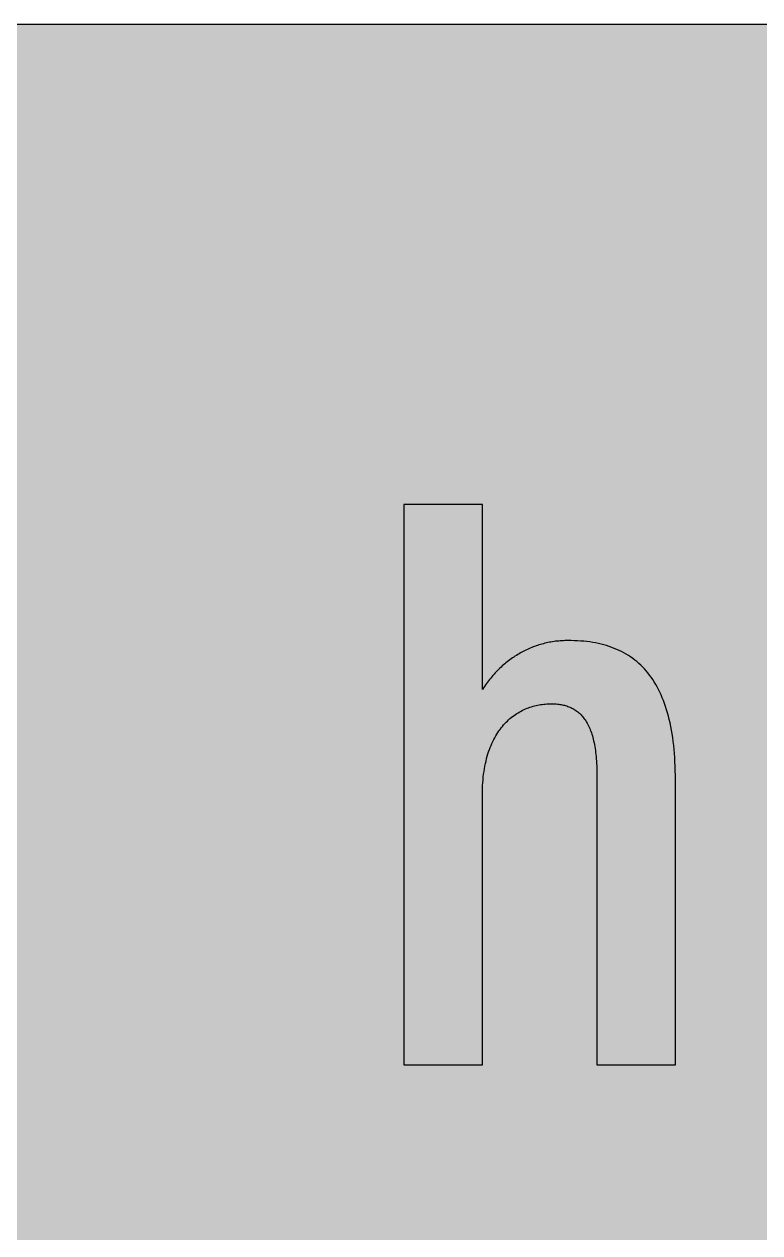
# Model space of a CAD drawing. Header units: millimetres. Extents: x 0 to 212, y 0 to 116.
# Drawn here: x 80.5 to 116.1, y 57.9 to 116.5 of the extents above; entities that cross this region are included whole.
import ezdxf

# ---------------------------------------------------------------- set-up
doc = ezdxf.new("R2010")
doc.units = ezdxf.units.MM

msp = doc.modelspace()

# ---------------------------------------------------------------- hatches: boundary and pattern name
for color, points in [(254, [(14.1633, 0.0536), (13.9878, 0.0533), (13.8125, 0.0559), (13.6373, 0.061), (13.462, 0.0686), (13.2893, 0.0787), (13.114, 0.0914), (12.9413, 0.1041), (12.7686, 0.1219), (12.5959, 0.1397), (12.4231, 0.16), (12.2504, 0.1829), (12.0777, 0.2057), (11.9075, 0.2337), (11.7373, 0.2616), (11.5672, 0.2921), (11.397, 0.3251), (11.2268, 0.3607), (11.0592, 0.3988), (10.8915, 0.4369), (10.7239, 0.4775), (10.5562, 0.5207), (10.3886, 0.5664), (10.2235, 0.6121), (10.0584, 0.6629), (9.8933, 0.7137), (9.7307, 0.7671), (9.5682, 0.8204), (9.4056, 0.8788), (9.2431, 0.9373), (9.083, 0.9982), (8.923, 1.0617), (8.763, 1.1252), (8.6055, 1.1938), (8.4455, 1.2624), (8.2906, 1.331), (8.1331, 1.4046), (7.9781, 1.4783), (7.8232, 1.5545), (7.6708, 1.6332), (7.5184, 1.7145), (7.366, 1.7958), (7.2161, 1.8796), (7.0663, 1.966), (6.919, 2.0523), (6.7716, 2.1438), (6.6243, 2.2352), (6.4795, 2.3266), (6.3348, 2.4232), (6.19, 2.5197), (6.0477, 2.6187), (5.908, 2.7178), (5.7683, 2.8194), (5.6286, 2.9235), (5.4915, 3.0302), (5.3543, 3.1369), (5.2197, 3.2461), (5.0851, 3.3579), (4.953, 3.4722), (4.8209, 3.5865), (4.6914, 3.7033), (4.5644, 3.8202), (4.4348, 3.9395), (4.3104, 4.0615), (4.1859, 4.1859), (4.0615, 4.3104), (3.9395, 4.4348), (3.8202, 4.5618), (3.7033, 4.6914), (3.5865, 4.8209), (3.4722, 4.953), (3.3579, 5.0851), (3.2487, 5.2197), (3.1369, 5.3543), (3.0302, 5.4915), (2.9235, 5.6286), (2.8194, 5.7683), (2.7178, 5.908), (2.6187, 6.0477), (2.5197, 6.19), (2.4232, 6.3348), (2.3266, 6.477), (2.2352, 6.6243), (2.1438, 6.7691), (2.0523, 6.919), (1.966, 7.0663), (1.8796, 7.2161), (1.7958, 7.366), (1.7145, 7.5184), (1.6332, 7.6708), (1.5545, 7.8232), (1.4783, 7.9781), (1.4046, 8.1331), (1.331, 8.2906), (1.2598, 8.4455), (1.1913, 8.603), (1.1252, 8.763), (1.0592, 8.923), (0.9982, 9.083), (0.9373, 9.2431), (0.8763, 9.4056), (0.8204, 9.5682), (0.7645, 9.7307), (0.7112, 9.8933), (0.6604, 10.0584), (0.6121, 10.2235), (0.5639, 10.3911), (0.5207, 10.5562), (0.4775, 10.7239), (0.4343, 10.8915), (0.3962, 11.0592), (0.3607, 11.2268), (0.3251, 11.397), (0.2921, 11.5672), (0.2616, 11.7373), (0.2311, 11.9075), (0.2057, 12.0802), (0.1803, 12.2504), (0.1575, 12.4231), (0.1372, 12.5959), (0.1194, 12.7686), (0.1041, 12.9413), (0.0889, 13.1166), (0.0787, 13.2893), (0.0686, 13.4645), (0.061, 13.6373), (0.0559, 13.8125), (0.0508, 13.9878), (0.0508, 14.163), (0.0522, 102.3592), (0.0508, 102.5322), (0.0559, 102.7074), (0.061, 102.8827), (0.0686, 103.058), (0.0787, 103.2307), (0.0889, 103.4059), (0.1041, 103.5787), (0.1194, 103.7514), (0.1372, 103.9241), (0.1575, 104.0968), (0.1803, 104.2695), (0.2057, 104.4423), (0.2311, 104.6124), (0.2616, 104.7826), (0.2921, 104.9528), (0.3251, 105.123), (0.3607, 105.2932), (0.3962, 105.4608), (0.4343, 105.6284), (0.4775, 105.7961), (0.5207, 105.9637), (0.5639, 106.1314), (0.6121, 106.2965), (0.6604, 106.4616), (0.7112, 106.6267), (0.7645, 106.7892), (0.8204, 106.9518), (0.8763, 107.1143), (0.9373, 107.2769), (0.9982, 107.4369), (1.0592, 107.5969), (1.1252, 107.757), (1.1913, 107.9144), (1.2598, 108.0745), (1.331, 108.2294), (1.4046, 108.3869), (1.4783, 108.5418), (1.5545, 108.6968), (1.6332, 108.8492), (1.7145, 109.0016), (1.7958, 109.154), (1.8796, 109.3038), (1.966, 109.4537), (2.0523, 109.601), (2.1438, 109.7483), (2.2352, 109.8956), (2.3266, 110.0404), (2.4232, 110.1852), (2.5197, 110.33), (2.6187, 110.4722), (2.7178, 110.6119), (2.8194, 110.7516), (2.9235, 110.8913), (3.0302, 111.0285), (3.1369, 111.1656), (3.2487, 111.3003), (3.3579, 111.4349), (3.4722, 111.567), (3.5865, 111.699), (3.7033, 111.8286), (3.8202, 111.9556), (3.9395, 112.0851), (4.0615, 112.2096), (4.1859, 112.334), (4.3104, 112.4585), (4.4348, 112.5804), (4.5644, 112.6998), (4.6914, 112.8166), (4.8209, 112.9335), (4.953, 113.0478), (5.0851, 113.1621), (5.2197, 113.2713), (5.3543, 113.3831), (5.4915, 113.4897), (5.6286, 113.5964), (5.7683, 113.7006), (5.908, 113.8022), (6.0477, 113.9012), (6.19, 114.0003), (6.3348, 114.0968), (6.4795, 114.1933), (6.6243, 114.2848), (6.7716, 114.3762), (6.919, 114.4676), (7.0663, 114.554), (7.2161, 114.6404), (7.366, 114.7242), (7.5184, 114.8055), (7.6708, 114.8867), (7.8232, 114.9655), (7.9781, 115.0417), (8.1331, 115.1153), (8.2906, 115.189), (8.4455, 115.2601), (8.6055, 115.3287), (8.763, 115.3947), (8.923, 115.4608), (9.083, 115.5217), (9.2431, 115.5827), (9.4056, 115.6437), (9.5682, 115.6995), (9.7307, 115.7554), (9.8933, 115.8088), (10.0584, 115.8596), (10.2235, 115.9078), (10.3886, 115.9561), (10.5562, 115.9993), (10.7239, 116.0424), (10.8915, 116.0856), (11.0592, 116.1237), (11.2268, 116.1593), (11.397, 116.1948), (11.5672, 116.2279), (11.7373, 116.2583), (11.9075, 116.2888), (12.0777, 116.3142), (12.2504, 116.3396), (12.4231, 116.3625), (12.5959, 116.3828), (12.7686, 116.4006), (12.9413, 116.4158), (13.114, 116.4311), (13.2893, 116.4412), (13.462, 116.4514), (13.6373, 116.459), (13.8125, 116.4641), (13.9878, 116.4692), (14.163, 116.4692), (197.6078, 116.4703), (197.7822, 116.4692), (197.9574, 116.4641), (198.1327, 116.459), (198.3054, 116.4514), (198.4807, 116.4412), (198.6534, 116.4311), (198.8287, 116.4158), (199.0014, 116.4006), (199.1741, 116.3828), (199.3468, 116.3625), (199.5195, 116.3396), (199.6897, 116.3142), (199.8624, 116.2888), (200.0326, 116.2583), (200.2028, 116.2279), (200.373, 116.1948), (200.5432, 116.1593), (200.7108, 116.1237), (200.8784, 116.0856), (201.0461, 116.0424), (201.2137, 115.9993), (201.3788, 115.9561), (201.5465, 115.9078), (201.7116, 115.8596), (201.8767, 115.8088), (202.0392, 115.7554), (202.2018, 115.6995), (202.3643, 115.6437), (202.5269, 115.5827), (202.6869, 115.5217), (202.8469, 115.4608), (203.007, 115.3947), (203.167, 115.3287), (203.3245, 115.2601), (203.4794, 115.189), (203.6369, 115.1153), (203.7918, 115.0417), (203.9468, 114.9655), (204.0992, 114.8867), (204.2516, 114.8055), (204.404, 114.7242), (204.5538, 114.6404), (204.7037, 114.554), (204.8535, 114.4676), (205.0009, 114.3762), (205.1456, 114.2848), (205.293, 114.1933), (205.4352, 114.0968), (205.58, 114.0003), (205.7222, 113.9012), (205.8619, 113.8022), (206.0016, 113.7006), (206.1413, 113.5964), (206.2785, 113.4897), (206.4156, 113.3831), (206.5503, 113.2713), (206.6849, 113.1621), (206.817, 113.0478), (206.949, 112.9335), (207.0786, 112.8166), (207.2081, 112.6998), (207.3351, 112.5804), (207.4596, 112.4585), (207.584, 112.334), (207.7085, 112.2096), (207.8304, 112.0851), (207.9498, 111.9556), (208.0666, 111.8286), (208.1835, 111.699), (208.2978, 111.567), (208.4121, 111.4349), (208.5238, 111.3003), (208.6331, 111.1656), (208.7397, 111.0285), (208.8464, 110.8913), (208.9506, 110.7516), (209.0522, 110.6119), (209.1512, 110.4722), (209.2503, 110.33), (209.3468, 110.1852), (209.4433, 110.0404), (209.5348, 109.8956), (209.6262, 109.7483), (209.7176, 109.601), (209.804, 109.4537), (209.8904, 109.3038), (209.9742, 109.154), (210.0555, 109.0016), (210.1367, 108.8492), (210.2155, 108.6968), (210.2917, 108.5418), (210.3653, 108.3869), (210.439, 108.2294), (210.5076, 108.0745), (210.5762, 107.9144), (210.6447, 107.757), (210.7082, 107.5969), (210.7717, 107.4369), (210.8327, 107.2769), (210.8911, 107.1143), (210.9495, 106.9518), (211.0029, 106.7892), (211.0562, 106.6267), (211.107, 106.4616), (211.1578, 106.2965), (211.2035, 106.1314), (211.2493, 105.9637), (211.2924, 105.7961), (211.3331, 105.6284), (211.3712, 105.4608), (211.4093, 105.2932), (211.4448, 105.123), (211.4779, 104.9528), (211.5083, 104.7826), (211.5363, 104.6124), (211.5642, 104.4423), (211.5871, 104.2695), (211.6099, 104.0968), (211.6303, 103.9241), (211.648, 103.7514), (211.6658, 103.5787), (211.6785, 103.4059), (211.6912, 103.2307), (211.7014, 103.058), (211.709, 102.8827), (211.7141, 102.7074), (211.7166, 102.5322), (211.7166, 102.3569), (211.7189, 14.1647), (211.7166, 13.9878), (211.7141, 13.8125), (211.709, 13.6373), (211.7014, 13.4645), (211.6912, 13.2893), (211.6785, 13.1166), (211.6658, 12.9413), (211.648, 12.7686), (211.6303, 12.5959), (211.6099, 12.4231), (211.5871, 12.2504), (211.5642, 12.0802), (211.5363, 11.9075), (211.5083, 11.7373), (211.4779, 11.5672), (211.4448, 11.397), (211.4093, 11.2268), (211.3712, 11.0592), (211.3331, 10.8915), (211.2924, 10.7239), (211.2493, 10.5562), (211.2035, 10.3911), (211.1578, 10.2235), (211.107, 10.0584), (211.0562, 9.8933), (211.0029, 9.7307), (210.9495, 9.5682), (210.8911, 9.4056), (210.8327, 9.2431), (210.7717, 9.083), (210.7082, 8.923), (210.6447, 8.763), (210.5762, 8.603), (210.5076, 8.4455), (210.439, 8.2906), (210.3653, 8.1331), (210.2917, 7.9781), (210.2155, 7.8232), (210.1367, 7.6708), (210.0555, 7.5184), (209.9742, 7.366), (209.8904, 7.2161), (209.804, 7.0663), (209.7176, 6.919), (209.6262, 6.7691), (209.5348, 6.6243), (209.4433, 6.477), (209.3468, 6.3348), (209.2503, 6.19), (209.1512, 6.0477), (209.0522, 5.908), (208.9506, 5.7683), (208.8464, 5.6286), (208.7397, 5.4915), (208.6331, 5.3543), (208.5238, 5.2197), (208.4121, 5.0851), (208.2978, 4.953), (208.1835, 4.8209), (208.0666, 4.6914), (207.9498, 4.5618), (207.8304, 4.4348), (207.7085, 4.3104), (207.584, 4.1859), (207.4596, 4.0615), (207.3351, 3.9395), (207.2081, 3.8202), (207.0786, 3.7033), (206.949, 3.5865), (206.817, 3.4722), (206.6849, 3.3579), (206.5503, 3.2461), (206.4156, 3.1369), (206.2785, 3.0302), (206.1413, 2.9235), (206.0016, 2.8194), (205.8619, 2.7178), (205.7222, 2.6187), (205.58, 2.5197), (205.4352, 2.4232), (205.293, 2.3266), (205.1456, 2.2352), (205.0009, 2.1438), (204.8535, 2.0523), (204.7037, 1.966), (204.5538, 1.8796), (204.404, 1.7958), (204.2516, 1.7145), (204.0992, 1.6332), (203.9468, 1.5545), (203.7918, 1.4783), (203.6369, 1.4046), (203.4794, 1.331), (203.3245, 1.2624), (203.167, 1.1938), (203.007, 1.1252), (202.8469, 1.0617), (202.6869, 0.9982), (202.5269, 0.9373), (202.3643, 0.8788), (202.2018, 0.8204), (202.0392, 0.7671), (201.8767, 0.7137), (201.7116, 0.6629), (201.5465, 0.6121), (201.3788, 0.5664), (201.2137, 0.5207), (201.0461, 0.4775), (200.8784, 0.4369), (200.7108, 0.3988), (200.5432, 0.3607), (200.373, 0.3251), (200.2028, 0.2921), (200.0326, 0.2616), (199.8624, 0.2337), (199.6897, 0.2057), (199.5195, 0.1829), (199.3468, 0.16), (199.1741, 0.1397), (199.0014, 0.1219), (198.8287, 0.1041), (198.6534, 0.0914), (198.4807, 0.0787), (198.3054, 0.0686), (198.1327, 0.061), (197.9574, 0.0559), (197.7822, 0.0533), (197.6069, 0.0533)]), (59, [(102.6654, 66.0231), (102.6654, 79.1005), (102.6643, 79.2531), (102.6693, 79.4055), (102.6744, 79.5528), (102.6846, 79.6976), (102.6947, 79.8398), (102.71, 79.9795), (102.7252, 80.1141), (102.743, 80.2462), (102.7633, 80.3758), (102.7862, 80.5028), (102.8116, 80.6272), (102.8395, 80.7466), (102.8675, 80.8634), (102.8979, 80.9777), (102.931, 81.0895), (102.9665, 81.1987), (103.0046, 81.3029), (103.0427, 81.407), (103.0834, 81.5061), (103.1265, 81.6026), (103.1697, 81.6991), (103.2154, 81.7905), (103.2612, 81.8794), (103.3094, 81.9658), (103.3602, 82.0496), (103.4136, 82.1309), (103.4644, 82.2071), (103.5202, 82.2833), (103.5761, 82.357), (103.632, 82.4281), (103.6904, 82.4967), (103.7514, 82.5627), (103.8098, 82.6262), (103.8733, 82.6872), (103.9343, 82.7456), (104.0003, 82.8015), (104.0638, 82.8548), (104.1298, 82.9056), (104.1959, 82.9564), (104.2619, 83.0021), (104.3305, 83.0478), (104.3991, 83.091), (104.4702, 83.1317), (104.5388, 83.1698), (104.6099, 83.2053), (104.681, 83.2383), (104.7521, 83.2714), (104.8258, 83.3018), (104.8969, 83.3298), (104.9706, 83.3552), (105.0442, 83.378), (105.1179, 83.4009), (105.1916, 83.4212), (105.2652, 83.439), (105.3389, 83.4542), (105.4125, 83.4695), (105.4862, 83.4822), (105.5599, 83.4923), (105.6335, 83.5025), (105.7072, 83.5101), (105.7808, 83.5152), (105.8545, 83.5203), (105.9282, 83.5228), (106.0018, 83.5228), (106.0628, 83.5228), (106.1237, 83.5203), (106.1847, 83.5177), (106.2431, 83.5127), (106.3015, 83.5076), (106.36, 83.5025), (106.4184, 83.4923), (106.4743, 83.4847), (106.5301, 83.4746), (106.586, 83.4619), (106.6419, 83.4492), (106.6952, 83.4339), (106.7486, 83.4161), (106.8019, 83.3984), (106.8527, 83.3806), (106.9035, 83.3577), (106.9543, 83.3374), (107.0026, 83.312), (107.0508, 83.2866), (107.0991, 83.2587), (107.1448, 83.2307), (107.1905, 83.2002), (107.2363, 83.1672), (107.282, 83.1342), (107.3252, 83.0986), (107.3658, 83.0605), (107.409, 83.0199), (107.4496, 82.9793), (107.4877, 82.9361), (107.5284, 82.8904), (107.5639, 82.8446), (107.602, 82.7938), (107.6376, 82.743), (107.6731, 82.6897), (107.7062, 82.6364), (107.7392, 82.5779), (107.7722, 82.5195), (107.8027, 82.4586), (107.8332, 82.3951), (107.8611, 82.329), (107.889, 82.2604), (107.917, 82.1893), (107.9424, 82.1182), (107.9652, 82.042), (107.9906, 81.9658), (108.011, 81.8871), (108.0338, 81.8058), (108.0541, 81.722), (108.0719, 81.6356), (108.0897, 81.5467), (108.1075, 81.4553), (108.1227, 81.3613), (108.1354, 81.2648), (108.1507, 81.1657), (108.1608, 81.0641), (108.1735, 80.96), (108.1811, 80.8533), (108.1913, 80.7441), (108.1964, 80.6323), (108.204, 80.5155), (108.2065, 80.3986), (108.2116, 80.2792), (108.2116, 80.1548), (108.2142, 80.0303), (108.2146, 66.0231), (112.0165, 66.0231), (112.0165, 79.8364), (112.014, 80.0583), (112.0089, 80.2767), (112.0038, 80.4926), (111.9937, 80.7034), (111.981, 80.9117), (111.9683, 81.1124), (111.9505, 81.313), (111.9302, 81.5061), (111.9073, 81.6966), (111.8819, 81.8845), (111.854, 82.0674), (111.8235, 82.2452), (111.793, 82.4205), (111.7575, 82.5906), (111.7194, 82.7583), (111.6787, 82.9208), (111.6355, 83.0783), (111.5898, 83.2333), (111.539, 83.3857), (111.4882, 83.533), (111.4349, 83.6778), (111.379, 83.8175), (111.3206, 83.9546), (111.2596, 84.0867), (111.1961, 84.2162), (111.1301, 84.3407), (111.0615, 84.4626), (110.9904, 84.5795), (110.9167, 84.6938), (110.8405, 84.8055), (110.7618, 84.9122), (110.6805, 85.0163), (110.5992, 85.1154), (110.5129, 85.2119), (110.424, 85.3059), (110.3325, 85.3948), (110.2385, 85.4812), (110.1446, 85.565), (110.0455, 85.6437), (109.9439, 85.7199), (109.8423, 85.7936), (109.7356, 85.8622), (109.6289, 85.9282), (109.5172, 85.9917), (109.4054, 86.0501), (109.2911, 86.106), (109.1717, 86.1593), (109.0524, 86.2101), (108.9304, 86.2559), (108.806, 86.299), (108.679, 86.3397), (108.5494, 86.3778), (108.4174, 86.4108), (108.2827, 86.4413), (108.1481, 86.4692), (108.0084, 86.4946), (107.8687, 86.5175), (107.7239, 86.5353), (107.5792, 86.5505), (107.4318, 86.5632), (107.2794, 86.5734), (107.127, 86.581), (106.9721, 86.5861), (106.8172, 86.5861), (106.7384, 86.5861), (106.6622, 86.5861), (106.5886, 86.581), (106.5124, 86.5784), (106.4362, 86.5734), (106.36, 86.5657), (106.2863, 86.5581), (106.2101, 86.5505), (106.1364, 86.5403), (106.0628, 86.5276), (105.9866, 86.5149), (105.9129, 86.5022), (105.8393, 86.487), (105.7681, 86.4718), (105.6945, 86.454), (105.6208, 86.4362), (105.5497, 86.4159), (105.476, 86.3956), (105.4049, 86.3752), (105.3338, 86.3524), (105.2627, 86.327), (105.1916, 86.3016), (105.123, 86.2762), (105.0519, 86.2482), (104.9833, 86.2203), (104.9122, 86.1898), (104.8436, 86.1593), (104.775, 86.1263), (104.709, 86.0933), (104.6404, 86.0577), (104.5743, 86.0222), (104.5058, 85.9866), (104.4397, 85.9485), (104.3762, 85.9104), (104.3102, 85.8698), (104.2441, 85.8291), (104.1806, 85.786), (104.1171, 85.7428), (104.0536, 85.6971), (103.9901, 85.6513), (103.9292, 85.6056), (103.8682, 85.5574), (103.8073, 85.5091), (103.7463, 85.4583), (103.6853, 85.4075), (103.6269, 85.3542), (103.5685, 85.3008), (103.5101, 85.2449), (103.4517, 85.1891), (103.3932, 85.1332), (103.3374, 85.0748), (103.2815, 85.0163), (103.2281, 84.9554), (103.1723, 84.8944), (103.1189, 84.8309), (103.0656, 84.7674), (103.0122, 84.7039), (102.9614, 84.6379), (102.9106, 84.5718), (102.8598, 84.5033), (102.809, 84.4347), (102.7608, 84.3636), (102.7125, 84.2924), (102.6643, 84.2213), (102.6654, 93.187), (98.8617, 93.187), (98.8617, 66.0231)])]:
    msp.add_hatch(color=color).paths.add_polyline_path(points)
h = msp.add_hatch(color=59)
h.paths.add_polyline_path([(14.1633, 3.5814), (13.8887, 3.5839), (13.6169, 3.5941), (13.3477, 3.6119), (13.081, 3.6347), (12.8143, 3.6652), (12.5501, 3.7008), (12.2885, 3.7465), (12.0294, 3.7948), (11.7729, 3.8506), (11.5164, 3.9141), (11.2649, 3.9827), (11.016, 4.0564), (10.7671, 4.1351), (10.5232, 4.2215), (10.2819, 4.3129), (10.0432, 4.412), (9.8069, 4.5161), (9.5733, 4.6228), (9.3447, 4.7371), (9.1186, 4.8565), (8.8951, 4.9809), (8.6741, 5.113), (8.4582, 5.2476), (8.2448, 5.3873), (8.0366, 5.5321), (7.8308, 5.682), (7.6276, 5.8369), (7.4295, 5.9969), (7.2365, 6.1595), (7.046, 6.3297), (6.8605, 6.5024), (6.6777, 6.6802), (6.5024, 6.8605), (6.3271, 7.046), (6.1595, 7.2365), (5.9969, 7.432), (5.8369, 7.6302), (5.682, 7.8308), (5.5321, 8.0366), (5.3873, 8.2448), (5.2451, 8.4582), (5.1105, 8.6741), (4.9809, 8.8951), (4.8565, 9.1186), (4.7371, 9.3447), (4.6228, 9.5758), (4.5136, 9.8069), (4.4094, 10.0432), (4.3129, 10.2819), (4.2215, 10.5232), (4.1351, 10.7696), (4.0538, 11.016), (3.9802, 11.2649), (3.9116, 11.5189), (3.8506, 11.7729), (3.7948, 12.0294), (3.744, 12.2911), (3.7008, 12.5527), (3.6627, 12.8143), (3.6322, 13.081), (3.6093, 13.3502), (3.5916, 13.6195), (3.5814, 13.8913), (3.5789, 14.163), (3.58, 102.3592), (3.5814, 102.6312), (3.5916, 102.903), (3.6093, 103.1723), (3.6322, 103.439), (3.6627, 103.7057), (3.7008, 103.9698), (3.744, 104.2314), (3.7948, 104.4905), (3.8506, 104.7471), (3.9116, 105.0036), (3.9802, 105.2551), (4.0538, 105.504), (4.1351, 105.7529), (4.2215, 105.9967), (4.3129, 106.238), (4.4094, 106.4768), (4.5136, 106.713), (4.6228, 106.9467), (4.7371, 107.1753), (4.8565, 107.4014), (4.9809, 107.6249), (5.1105, 107.8459), (5.2451, 108.0618), (5.3873, 108.2751), (5.5321, 108.4834), (5.682, 108.6891), (5.8369, 108.8923), (5.9969, 109.0905), (6.1595, 109.2835), (6.3271, 109.474), (6.5024, 109.6594), (6.6777, 109.8423), (6.8605, 110.0176), (7.046, 110.1928), (7.2365, 110.3605), (7.4295, 110.523), (7.6276, 110.683), (7.8308, 110.838), (8.0366, 110.9878), (8.2448, 111.1326), (8.4582, 111.2749), (8.6741, 111.4095), (8.8951, 111.539), (9.1186, 111.6635), (9.3447, 111.7829), (9.5733, 111.8972), (9.8069, 112.0064), (10.0432, 112.1105), (10.2819, 112.207), (10.5232, 112.2985), (10.7671, 112.3848), (11.016, 112.4661), (11.2649, 112.5398), (11.5164, 112.6084), (11.7729, 112.6693), (12.0294, 112.7252), (12.2885, 112.776), (12.5501, 112.8192), (12.8143, 112.8573), (13.081, 112.8878), (13.3477, 112.9106), (13.6169, 112.9284), (13.8887, 112.9386), (14.163, 112.9411), (197.6078, 112.9425), (197.8787, 112.9386), (198.1505, 112.9284), (198.4197, 112.9106), (198.689, 112.8878), (198.9557, 112.8573), (199.2173, 112.8192), (199.4789, 112.776), (199.7405, 112.7252), (199.9971, 112.6693), (200.2511, 112.6084), (200.5051, 112.5398), (200.754, 112.4661), (201.0004, 112.3848), (201.2467, 112.2985), (201.488, 112.207), (201.7268, 112.1105), (201.963, 112.0064), (202.1942, 111.8972), (202.4253, 111.7829), (202.6514, 111.6635), (202.8749, 111.539), (203.0959, 111.4095), (203.3118, 111.2749), (203.5251, 111.1326), (203.7334, 110.9878), (203.9391, 110.838), (204.1398, 110.683), (204.3379, 110.523), (204.5335, 110.3605), (204.724, 110.1928), (204.9094, 110.0176), (205.0898, 109.8423), (205.2676, 109.6594), (205.4403, 109.474), (205.6105, 109.2835), (205.773, 109.0905), (205.933, 108.8923), (206.088, 108.6891), (206.2378, 108.4834), (206.3826, 108.2751), (206.5223, 108.0618), (206.6569, 107.8459), (206.789, 107.6249), (206.9135, 107.4014), (207.0329, 107.1753), (207.1472, 106.9467), (207.2538, 106.713), (207.358, 106.4768), (207.457, 106.238), (207.5485, 105.9967), (207.6348, 105.7529), (207.7136, 105.504), (207.7872, 105.2551), (207.8558, 105.0036), (207.9193, 104.7471), (207.9752, 104.4905), (208.0235, 104.2314), (208.0692, 103.9698), (208.1047, 103.7057), (208.1352, 103.439), (208.1581, 103.1723), (208.1759, 102.903), (208.186, 102.6312), (208.1911, 102.3569), (208.1911, 14.1647), (208.186, 13.8913), (208.1759, 13.6195), (208.1581, 13.3502), (208.1352, 13.081), (208.1047, 12.8143), (208.0692, 12.5527), (208.0235, 12.2911), (207.9752, 12.0294), (207.9193, 11.7729), (207.8558, 11.5189), (207.7872, 11.2649), (207.7136, 11.016), (207.6348, 10.7696), (207.5485, 10.5232), (207.457, 10.2819), (207.358, 10.0432), (207.2538, 9.8069), (207.1472, 9.5758), (207.0329, 9.3447), (206.9135, 9.1186), (206.789, 8.8951), (206.6569, 8.6741), (206.5223, 8.4582), (206.3826, 8.2448), (206.2378, 8.0366), (206.088, 7.8308), (205.933, 7.6302), (205.773, 7.432), (205.6105, 7.2365), (205.4403, 7.046), (205.2676, 6.8605), (205.0898, 6.6802), (204.9094, 6.5024), (204.724, 6.3297), (204.5335, 6.1595), (204.3379, 5.9969), (204.1398, 5.8369), (203.9391, 5.682), (203.7334, 5.5321), (203.5251, 5.3873), (203.3118, 5.2476), (203.0959, 5.113), (202.8749, 4.9809), (202.6514, 4.8565), (202.4253, 4.7371), (202.1942, 4.6228), (201.963, 4.5161), (201.7268, 4.412), (201.488, 4.3129), (201.2467, 4.2215), (201.0004, 4.1351), (200.754, 4.0564), (200.5051, 3.9827), (200.2511, 3.9141), (199.9971, 3.8506), (199.7405, 3.7948), (199.4789, 3.7465), (199.2173, 3.7008), (198.9557, 3.6652), (198.689, 3.6347), (198.4197, 3.6119), (198.1505, 3.5941), (197.8787, 3.5839), (197.6069, 3.5789)])
h.paths.add_polyline_path([(14.1633, 8.8731), (14.0259, 8.8748), (13.8887, 8.8798), (13.7541, 8.8875), (13.622, 8.9002), (13.4874, 8.9154), (13.3553, 8.9332), (13.2258, 8.9535), (13.0962, 8.9789), (12.9667, 9.0068), (12.8397, 9.0373), (12.7127, 9.0729), (12.5882, 9.1084), (12.4663, 9.1491), (12.3419, 9.1923), (12.2225, 9.238), (12.1031, 9.2888), (11.9837, 9.3396), (11.8694, 9.3929), (11.7526, 9.4513), (11.6408, 9.5098), (11.5291, 9.5733), (11.4198, 9.6368), (11.3106, 9.7053), (11.2039, 9.7765), (11.0998, 9.8476), (10.9957, 9.9238), (10.8966, 10), (10.7975, 10.0787), (10.6985, 10.1625), (10.6045, 10.2464), (10.5105, 10.3327), (10.4216, 10.4216), (10.3327, 10.5131), (10.2464, 10.6045), (10.16, 10.701), (10.0787, 10.7975), (10, 10.8966), (9.9212, 10.9982), (9.8476, 11.0998), (9.7739, 11.2039), (9.7053, 11.3106), (9.6368, 11.4198), (9.5707, 11.5291), (9.5098, 11.6408), (9.4488, 11.7551), (9.3929, 11.8694), (9.337, 11.9863), (9.2862, 12.1031), (9.238, 12.2225), (9.1923, 12.3444), (9.1491, 12.4663), (9.1084, 12.5908), (9.0703, 12.7152), (9.0373, 12.8397), (9.0068, 12.9692), (8.9789, 13.0962), (8.9535, 13.2258), (8.9306, 13.3579), (8.9129, 13.4899), (8.8976, 13.622), (8.8849, 13.7566), (8.8773, 13.8913), (8.8722, 14.0259), (8.8697, 14.163), (8.8717, 102.3592), (8.8722, 102.4941), (8.8773, 102.6312), (8.8849, 102.7659), (8.8976, 102.8979), (8.9129, 103.0326), (8.9306, 103.1646), (8.9535, 103.2942), (8.9789, 103.4237), (9.0068, 103.5533), (9.0373, 103.6803), (9.0703, 103.8073), (9.1084, 103.9317), (9.1491, 104.0536), (9.1923, 104.1781), (9.238, 104.2975), (9.2862, 104.4169), (9.337, 104.5362), (9.3929, 104.6505), (9.4488, 104.7674), (9.5098, 104.8791), (9.5707, 104.9909), (9.6368, 105.1001), (9.7053, 105.2093), (9.7739, 105.316), (9.8476, 105.4202), (9.9212, 105.5243), (10, 105.6234), (10.0787, 105.7224), (10.16, 105.8215), (10.2464, 105.9155), (10.3327, 106.0094), (10.4216, 106.0983), (10.5105, 106.1872), (10.6045, 106.2736), (10.6985, 106.36), (10.7975, 106.4412), (10.8966, 106.52), (10.9957, 106.5987), (11.0998, 106.6724), (11.2039, 106.746), (11.3106, 106.8146), (11.4198, 106.8832), (11.5291, 106.9492), (11.6408, 107.0102), (11.7526, 107.0712), (11.8694, 107.127), (11.9837, 107.1829), (12.1031, 107.2337), (12.2225, 107.282), (12.3419, 107.3277), (12.4663, 107.3709), (12.5882, 107.4115), (12.7127, 107.4496), (12.8397, 107.4826), (12.9667, 107.5131), (13.0962, 107.5411), (13.2258, 107.5665), (13.3553, 107.5893), (13.4874, 107.6071), (13.622, 107.6223), (13.7541, 107.635), (13.8887, 107.6427), (14.0259, 107.6477), (14.163, 107.6503), (197.6078, 107.6508), (197.7441, 107.6477), (197.8787, 107.6427), (198.0133, 107.635), (198.1479, 107.6223), (198.28, 107.6071), (198.4121, 107.5893), (198.5442, 107.5665), (198.6737, 107.5411), (198.8007, 107.5131), (198.9303, 107.4826), (199.0547, 107.4496), (199.1792, 107.4115), (199.3036, 107.3709), (199.4256, 107.3277), (199.5475, 107.282), (199.6669, 107.2337), (199.7837, 107.1829), (199.9005, 107.127), (200.0148, 107.0712), (200.1291, 107.0102), (200.2409, 106.9492), (200.3501, 106.8832), (200.4593, 106.8146), (200.566, 106.746), (200.6702, 106.6724), (200.7718, 106.5987), (200.8734, 106.52), (200.9724, 106.4412), (201.0689, 106.36), (201.1655, 106.2736), (201.2569, 106.1872), (201.3483, 106.0983), (201.4372, 106.0094), (201.5236, 105.9155), (201.6074, 105.8215), (201.6912, 105.7224), (201.77, 105.6234), (201.8462, 105.5243), (201.9224, 105.4202), (201.9935, 105.316), (202.0646, 105.2093), (202.1332, 105.1001), (202.1967, 104.9909), (202.2602, 104.8791), (202.3186, 104.7674), (202.377, 104.6505), (202.4304, 104.5362), (202.4812, 104.4169), (202.532, 104.2975), (202.5777, 104.1781), (202.6209, 104.0536), (202.6615, 103.9317), (202.6971, 103.8073), (202.7326, 103.6803), (202.7631, 103.5533), (202.7911, 103.4237), (202.8165, 103.2942), (202.8368, 103.1646), (202.8546, 103.0326), (202.8698, 102.8979), (202.8825, 102.7659), (202.8901, 102.6312), (202.8952, 102.4941), (202.8977, 102.3569), (202.8994, 14.1647), (202.8952, 14.0259), (202.8901, 13.8913), (202.8825, 13.7566), (202.8698, 13.622), (202.8546, 13.4899), (202.8368, 13.3579), (202.8165, 13.2258), (202.7911, 13.0962), (202.7631, 12.9692), (202.7326, 12.8397), (202.6971, 12.7152), (202.6615, 12.5908), (202.6209, 12.4663), (202.5777, 12.3444), (202.532, 12.2225), (202.4812, 12.1031), (202.4304, 11.9863), (202.377, 11.8694), (202.3186, 11.7551), (202.2602, 11.6408), (202.1967, 11.5291), (202.1332, 11.4198), (202.0646, 11.3106), (201.9935, 11.2039), (201.9224, 11.0998), (201.8462, 10.9982), (201.77, 10.8966), (201.6912, 10.7975), (201.6074, 10.701), (201.5236, 10.6045), (201.4372, 10.5131), (201.3483, 10.4216), (201.2569, 10.3327), (201.1655, 10.2464), (201.0689, 10.1625), (200.9724, 10.0787), (200.8734, 10), (200.7718, 9.9238), (200.6702, 9.8476), (200.566, 9.7765), (200.4593, 9.7053), (200.3501, 9.6368), (200.2409, 9.5733), (200.1291, 9.5098), (200.0148, 9.4513), (199.9005, 9.3929), (199.7837, 9.3396), (199.6669, 9.2888), (199.5475, 9.238), (199.4256, 9.1923), (199.3036, 9.1491), (199.1792, 9.1084), (199.0547, 9.0729), (198.9303, 9.0373), (198.8007, 9.0068), (198.6737, 8.9789), (198.5442, 8.9535), (198.4121, 8.9332), (198.28, 8.9154), (198.1479, 8.9002), (198.0133, 8.8875), (197.8787, 8.8798), (197.7441, 8.8748), (197.6069, 8.8722)], flags=16)
h = msp.add_hatch(color=59)
h.paths.add_polyline_path([(94.5554, 74.8312), (94.5554, 77.0431), (94.554, 77.3278), (94.549, 77.6097), (94.5439, 77.8866), (94.5337, 78.1583), (94.5236, 78.4276), (94.5109, 78.6943), (94.4931, 78.9559), (94.4753, 79.2124), (94.4524, 79.4664), (94.4296, 79.7154), (94.4016, 79.9592), (94.3712, 80.2005), (94.3381, 80.4367), (94.3026, 80.6679), (94.2645, 80.8965), (94.2238, 81.12), (94.1781, 81.3384), (94.1324, 81.5543), (94.0816, 81.7651), (94.0283, 81.9734), (93.9724, 82.1741), (93.9114, 82.3722), (93.8479, 82.5678), (93.7819, 82.7557), (93.7133, 82.9412), (93.6396, 83.1215), (93.5634, 83.2993), (93.4847, 83.4695), (93.4009, 83.6371), (93.3145, 83.8022), (93.2256, 83.9597), (93.1316, 84.1146), (93.0351, 84.2645), (92.9361, 84.4093), (92.8319, 84.549), (92.7227, 84.6861), (92.6135, 84.8157), (92.4966, 84.9427), (92.3773, 85.0671), (92.2553, 85.184), (92.1283, 85.2957), (91.9988, 85.405), (91.8642, 85.5091), (91.727, 85.6082), (91.5822, 85.7021), (91.4375, 85.7936), (91.2876, 85.8774), (91.1327, 85.9587), (90.9726, 86.0349), (90.8101, 86.1035), (90.645, 86.1695), (90.4723, 86.233), (90.297, 86.2889), (90.1167, 86.3397), (89.9338, 86.3879), (89.7433, 86.4286), (89.5502, 86.4667), (89.3547, 86.4972), (89.1515, 86.5251), (88.9457, 86.548), (88.7349, 86.5657), (88.519, 86.5784), (88.298, 86.5861), (88.0745, 86.5861), (87.851, 86.5861), (87.6325, 86.5784), (87.4192, 86.5657), (87.2084, 86.548), (87.0026, 86.5276), (86.7994, 86.4997), (86.5988, 86.4667), (86.4032, 86.4311), (86.2127, 86.3879), (86.0247, 86.3422), (85.8393, 86.2914), (85.659, 86.233), (85.4837, 86.172), (85.3084, 86.1035), (85.1408, 86.0323), (84.9732, 85.9536), (84.8106, 85.8723), (84.6531, 85.7834), (84.4982, 85.6894), (84.3458, 85.5904), (84.1985, 85.4888), (84.0562, 85.3796), (83.914, 85.2653), (83.7768, 85.1459), (83.6447, 85.0189), (83.5152, 84.8893), (83.3882, 84.7547), (83.2663, 84.6125), (83.1469, 84.4652), (83.0301, 84.3128), (82.9183, 84.1553), (82.8091, 83.9927), (82.7049, 83.8251), (82.6033, 83.6498), (82.5043, 83.4695), (82.4103, 83.2841), (82.3189, 83.0936), (82.2325, 82.8954), (82.1461, 82.6948), (82.0649, 82.4865), (81.9887, 82.2731), (81.915, 82.0522), (81.8439, 81.8261), (81.7753, 81.595), (81.7118, 81.3587), (81.6508, 81.1149), (81.595, 80.8685), (81.5416, 80.612), (81.4908, 80.3529), (81.4426, 80.0862), (81.3994, 79.8144), (81.3587, 79.535), (81.3206, 79.2505), (81.2876, 78.961), (81.2571, 78.6638), (81.2292, 78.3615), (81.2063, 78.0542), (81.1835, 77.7392), (81.1657, 77.4192), (81.153, 77.0915), (81.1403, 76.7588), (81.1327, 76.421), (81.1276, 76.0755), (81.1276, 75.7225), (81.1301, 75.3339), (81.1378, 74.9579), (81.1505, 74.5871), (81.1682, 74.229), (81.1936, 73.8784), (81.2216, 73.5381), (81.2546, 73.2053), (81.2952, 72.8828), (81.3384, 72.5678), (81.3867, 72.263), (81.4375, 71.9684), (81.4959, 71.6788), (81.5569, 71.3994), (81.6229, 71.1276), (81.694, 70.866), (81.7677, 70.6095), (81.8464, 70.3631), (81.9302, 70.1243), (82.0166, 69.8932), (82.108, 69.6697), (82.202, 69.4512), (82.2985, 69.2429), (82.4001, 69.0423), (82.5068, 68.8467), (82.616, 68.6587), (82.7278, 68.4784), (82.8421, 68.3057), (82.9615, 68.138), (83.0834, 67.978), (83.2079, 67.8231), (83.3349, 67.6758), (83.4644, 67.5335), (83.599, 67.3989), (83.7336, 67.2694), (83.8733, 67.1474), (84.013, 67.0306), (84.1578, 66.9188), (84.3026, 66.8122), (84.4525, 66.7106), (84.6023, 66.6166), (84.7547, 66.5251), (84.9097, 66.4413), (85.0646, 66.36), (85.2246, 66.2838), (85.3846, 66.2153), (85.5472, 66.1492), (85.7098, 66.0883), (85.8749, 66.0298), (86.04, 65.979), (86.2101, 65.9308), (86.3778, 65.8851), (86.548, 65.847), (86.7207, 65.8089), (86.8934, 65.7758), (87.0661, 65.7479), (87.2388, 65.7225), (87.4141, 65.6996), (87.5894, 65.6819), (87.7672, 65.6666), (87.945, 65.6539), (88.1202, 65.6438), (88.298, 65.6387), (88.4758, 65.6336), (88.6562, 65.6336), (88.7552, 65.6336), (88.8543, 65.6361), (88.9559, 65.6387), (89.0549, 65.6412), (89.154, 65.6463), (89.2556, 65.6539), (89.3547, 65.659), (89.4537, 65.6666), (89.5528, 65.6768), (89.6518, 65.6869), (89.7509, 65.6971), (89.85, 65.7098), (89.949, 65.7225), (90.0455, 65.7352), (90.1446, 65.7504), (90.2411, 65.7657), (90.3376, 65.7809), (90.4342, 65.7962), (90.5307, 65.8139), (90.6272, 65.8343), (90.7237, 65.852), (90.8177, 65.8724), (90.9117, 65.8927), (91.0082, 65.913), (91.0996, 65.9359), (91.1936, 65.9562), (91.2876, 65.979), (91.379, 66.0044), (91.4705, 66.0273), (91.5594, 66.0527), (91.6508, 66.0781), (91.7397, 66.1035), (91.8286, 66.1289), (91.9175, 66.1568), (92.0039, 66.1822), (92.0902, 66.2102), (92.1766, 66.2381), (92.263, 66.2661), (92.3468, 66.2965), (92.4306, 66.3245), (92.5119, 66.355), (92.5932, 66.3829), (92.6744, 66.4134), (92.7557, 66.4439), (92.8345, 66.4743), (92.9107, 66.5048), (92.9894, 66.5353), (93.0656, 66.5658), (93.1393, 66.5963), (93.2129, 66.6293), (93.2866, 66.6598), (93.3577, 66.6902), (93.4288, 66.7233), (93.4974, 66.7537), (93.566, 66.7868), (93.6346, 66.8172), (93.7006, 66.8503), (93.7641, 66.8807), (93.8276, 66.9112), (93.8911, 66.9442), (93.9521, 66.9747), (94.0105, 67.0077), (94.0689, 67.0382), (94.1273, 67.0687), (93.0025, 69.9036), (92.9335, 69.8703), (92.8675, 69.8373), (92.7989, 69.8068), (92.7329, 69.7738), (92.6643, 69.7433), (92.5982, 69.7128), (92.5322, 69.6849), (92.4636, 69.6544), (92.3976, 69.6265), (92.3315, 69.5985), (92.2655, 69.5706), (92.1995, 69.5427), (92.1309, 69.5147), (92.0648, 69.4893), (91.9988, 69.4639), (91.9328, 69.4385), (91.8667, 69.4131), (91.8007, 69.3877), (91.7346, 69.3649), (91.6686, 69.3395), (91.6026, 69.3166), (91.5365, 69.2937), (91.473, 69.2734), (91.407, 69.2506), (91.3409, 69.2302), (91.2749, 69.2099), (91.2114, 69.1896), (91.1454, 69.1693), (91.0819, 69.1515), (91.0158, 69.1312), (90.9523, 69.1134), (90.8863, 69.0956), (90.8228, 69.0804), (90.7567, 69.0626), (90.6932, 69.0474), (90.6297, 69.0321), (90.5662, 69.0169), (90.5002, 69.0016), (90.4367, 68.9889), (90.3732, 68.9737), (90.3097, 68.961), (90.2462, 68.9508), (90.1827, 68.9381), (90.1217, 68.9254), (90.0582, 68.9153), (89.9947, 68.9051), (89.9312, 68.895), (89.8703, 68.8873), (89.8068, 68.8772), (89.7433, 68.8696), (89.6823, 68.8619), (89.6214, 68.8543), (89.5579, 68.8492), (89.4969, 68.8442), (89.4359, 68.8391), (89.3724, 68.834), (89.3115, 68.8289), (89.2505, 68.8264), (89.1896, 68.8213), (89.1286, 68.8188), (89.0676, 68.8188), (89.0092, 68.8162), (88.9483, 68.8162), (88.8873, 68.8162), (88.7857, 68.8162), (88.6866, 68.8162), (88.585, 68.8188), (88.486, 68.8188), (88.3895, 68.8238), (88.2929, 68.8264), (88.1964, 68.834), (88.0999, 68.8391), (88.0059, 68.8467), (87.9119, 68.8569), (87.8205, 68.8696), (87.7291, 68.8823), (87.6376, 68.895), (87.5487, 68.9127), (87.4624, 68.9305), (87.3735, 68.9534), (87.2896, 68.9762), (87.2033, 69.0016), (87.1195, 69.0296), (87.0382, 69.0601), (86.9569, 69.0956), (86.8782, 69.1312), (86.7994, 69.1718), (86.7207, 69.215), (86.6445, 69.2607), (86.5708, 69.309), (86.4972, 69.3623), (86.426, 69.4182), (86.3549, 69.4792), (86.2863, 69.5427), (86.2178, 69.6112), (86.1517, 69.6824), (86.0882, 69.7586), (86.0247, 69.8398), (85.9612, 69.9237), (85.9028, 70.0151), (85.8444, 70.1091), (85.786, 70.2081), (85.7301, 70.3097), (85.6767, 70.419), (85.6259, 70.5333), (85.5751, 70.6526), (85.5269, 70.7771), (85.4786, 70.9066), (85.4329, 71.0413), (85.3897, 71.1835), (85.3491, 71.3308), (85.3084, 71.4832), (85.2703, 71.6432), (85.2322, 71.8083), (85.1992, 71.9785), (85.1662, 72.1563), (85.1357, 72.3417), (85.1078, 72.5322), (85.0798, 72.7278), (85.0544, 72.9336), (85.0316, 73.1444), (85.0113, 73.3628), (84.9935, 73.5889), (84.9757, 73.8226), (84.9605, 74.0639), (84.9478, 74.3102), (84.9376, 74.5668), (84.93, 74.8309)])
edge = h.paths.add_edge_path(flags=16)
edge.add_line((87.9962, 83.524), (88.0948, 83.5228))
edge.add_line((88.0948, 83.5228), (88.1913, 83.5203))
edge.add_line((88.1913, 83.5203), (88.2853, 83.5152))
edge.add_line((88.2853, 83.5152), (88.3793, 83.5076))
edge.add_line((88.3793, 83.5076), (88.4707, 83.5))
edge.add_line((88.4707, 83.5), (88.5596, 83.4898))
edge.add_line((88.5596, 83.4898), (88.6485, 83.4771))
edge.add_line((88.6485, 83.4771), (88.7324, 83.4619))
edge.add_line((88.7324, 83.4619), (88.8162, 83.4441))
edge.add_line((88.8162, 83.4441), (88.8975, 83.4263))
edge.add_line((88.8975, 83.4263), (88.9787, 83.4034))
edge.add_line((88.9787, 83.4034), (89.0575, 83.3806))
edge.add_line((89.0575, 83.3806), (89.1337, 83.3526))
edge.add_line((89.1337, 83.3526), (89.2073, 83.3247))
edge.add_line((89.2073, 83.3247), (89.281, 83.2942))
edge.add_line((89.281, 83.2942), (89.3521, 83.2587))
edge.add_line((89.3521, 83.2587), (89.4207, 83.2231))
edge.add_line((89.4207, 83.2231), (89.4893, 83.185))
edge.add_line((89.4893, 83.185), (89.5528, 83.1418))
edge.add_line((89.5528, 83.1418), (89.6188, 83.0961))
edge.add_line((89.6188, 83.0961), (89.6798, 83.0504))
edge.add_line((89.6798, 83.0504), (89.7407, 82.9996))
edge.add_line((89.7407, 82.9996), (89.7992, 82.9437))
edge.add_line((89.7992, 82.9437), (89.8576, 82.8878))
edge.add_line((89.8576, 82.8878), (89.9135, 82.8294))
edge.add_line((89.9135, 82.8294), (89.9668, 82.7659))
edge.add_line((89.9668, 82.7659), (90.0201, 82.6999))
edge.add_line((90.0201, 82.6999), (90.0709, 82.6313))
edge.add_line((90.0709, 82.6313), (90.1217, 82.5576))
edge.add_line((90.1217, 82.5576), (90.17, 82.4814))
edge.add_line((90.17, 82.4814), (90.2157, 82.4027))
edge.add_line((90.2157, 82.4027), (90.2614, 82.3189))
edge.add_line((90.2614, 82.3189), (90.3046, 82.2325))
edge.add_line((90.3046, 82.2325), (90.3453, 82.1436))
edge.add_line((90.3453, 82.1436), (90.3859, 82.0496))
edge.add_line((90.3859, 82.0496), (90.424, 81.9531))
edge.add_line((90.424, 81.9531), (90.4621, 81.8515))
edge.add_line((90.4621, 81.8515), (90.4977, 81.7474))
edge.add_line((90.4977, 81.7474), (90.5332, 81.6381))
edge.add_line((90.5332, 81.6381), (90.5662, 81.5264))
edge.add_line((90.5662, 81.5264), (90.5993, 81.4095))
edge.add_line((90.5993, 81.4095), (90.6297, 81.2876))
edge.add_line((90.6297, 81.2876), (90.6577, 81.1632))
edge.add_line((90.6577, 81.1632), (90.6856, 81.0362))
edge.add_line((90.6856, 81.0362), (90.711, 80.9015))
edge.add_line((90.711, 80.9015), (90.7364, 80.7644))
edge.add_line((90.7364, 80.7644), (90.7618, 80.6247))
edge.add_line((90.7618, 80.6247), (90.7847, 80.4774))
edge.add_line((90.7847, 80.4774), (90.805, 80.3275))
edge.add_line((90.805, 80.3275), (90.8253, 80.1726))
edge.add_line((90.8253, 80.1726), (90.8431, 80.0125))
edge.add_line((90.8431, 80.0125), (90.8609, 79.85))
edge.add_line((90.8609, 79.85), (90.8787, 79.6823))
edge.add_line((90.8787, 79.6823), (90.8939, 79.5071))
edge.add_line((90.8939, 79.5071), (90.9066, 79.3293))
edge.add_line((90.9066, 79.3293), (90.9193, 79.1464))
edge.add_line((90.9193, 79.1464), (90.932, 78.961))
edge.add_line((90.932, 78.961), (90.9422, 78.7679))
edge.add_line((90.9422, 78.7679), (90.9523, 78.5698))
edge.add_line((90.9523, 78.5698), (90.9599, 78.3692))
edge.add_line((90.9599, 78.3692), (90.9676, 78.1609))
edge.add_line((90.9676, 78.1609), (90.9752, 77.9475))
edge.add_line((90.9752, 77.9475), (90.9803, 77.7316))
edge.add_line((90.9803, 77.7316), (90.9828, 77.5081))
edge.add_line((90.9828, 77.5081), (84.9697, 77.5088))
edge.add_line((84.9697, 77.5088), (84.9782, 77.7545))
edge.add_line((84.9782, 77.7545), (84.9884, 77.9932))
edge.add_line((84.9884, 77.9932), (85.0011, 78.2244))
edge.add_line((85.0011, 78.2244), (85.0163, 78.4504))
edge.add_line((85.0163, 78.4504), (85.0316, 78.6714))
edge.add_line((85.0316, 78.6714), (85.0494, 78.8848))
edge.add_line((85.0494, 78.8848), (85.0671, 79.0905))
edge.add_line((85.0671, 79.0905), (85.0875, 79.2912))
edge.add_line((85.0875, 79.2912), (85.1078, 79.4868))
edge.add_line((85.1078, 79.4868), (85.1306, 79.6773))
edge.add_line((85.1306, 79.6773), (85.156, 79.8601))
edge.add_line((85.156, 79.8601), (85.1814, 80.0379))
edge.add_line((85.1814, 80.0379), (85.2068, 80.2081))
edge.add_line((85.2068, 80.2081), (85.2348, 80.3758))
edge.add_line((85.2348, 80.3758), (85.2627, 80.5358))
edge.add_line((85.2627, 80.5358), (85.2932, 80.6907))
edge.add_line((85.2932, 80.6907), (85.3262, 80.8406))
edge.add_line((85.3262, 80.8406), (85.3592, 80.9854))
edge.add_line((85.3592, 80.9854), (85.3923, 81.1251))
edge.add_line((85.3923, 81.1251), (85.4278, 81.2597))
edge.add_line((85.4278, 81.2597), (85.4659, 81.3867))
edge.add_line((85.4659, 81.3867), (85.504, 81.5111))
edge.add_line((85.504, 81.5111), (85.5421, 81.6331))
edge.add_line((85.5421, 81.6331), (85.5828, 81.7474))
edge.add_line((85.5828, 81.7474), (85.6234, 81.8566))
edge.add_line((85.6234, 81.8566), (85.6666, 81.9633))
edge.add_line((85.6666, 81.9633), (85.7098, 82.0649))
edge.add_line((85.7098, 82.0649), (85.7529, 82.1614))
edge.add_line((85.7529, 82.1614), (85.7987, 82.2554))
edge.add_line((85.7987, 82.2554), (85.8469, 82.3443))
edge.add_line((85.8469, 82.3443), (85.8952, 82.4281))
edge.add_line((85.8952, 82.4281), (85.9434, 82.5094))
edge.add_line((85.9434, 82.5094), (85.9942, 82.5856))
edge.add_line((85.9942, 82.5856), (86.045, 82.6592))
edge.add_line((86.045, 82.6592), (86.0958, 82.7278))
edge.add_line((86.0958, 82.7278), (86.1492, 82.7938))
edge.add_line((86.1492, 82.7938), (86.2051, 82.8548))
edge.add_line((86.2051, 82.8548), (86.2584, 82.9132))
edge.add_line((86.2584, 82.9132), (86.3168, 82.9691))
edge.add_line((86.3168, 82.9691), (86.3727, 83.0224))
edge.add_line((86.3727, 83.0224), (86.4311, 83.0707))
edge.add_line((86.4311, 83.0707), (86.4895, 83.1164))
edge.add_line((86.4895, 83.1164), (86.5505, 83.1596))
edge.add_line((86.5505, 83.1596), (86.6115, 83.1977))
edge.add_line((86.6115, 83.1977), (86.6724, 83.2358))
edge.add_line((86.6724, 83.2358), (86.7334, 83.2688))
edge.add_line((86.7334, 83.2688), (86.7969, 83.3018))
edge.add_line((86.7969, 83.3018), (86.8629, 83.3298))
edge.add_line((86.8629, 83.3298), (86.9264, 83.3577))
edge.add_line((86.9264, 83.3577), (86.9925, 83.3806))
edge.add_line((86.9925, 83.3806), (87.061, 83.4034))
edge.add_line((87.061, 83.4034), (87.1271, 83.4238))
edge.add_line((87.1271, 83.4238), (87.1957, 83.4415))
edge.add_line((87.1957, 83.4415), (87.2642, 83.4568))
edge.add_line((87.2642, 83.4568), (87.3354, 83.4695))
edge.add_line((87.3354, 83.4695), (87.4039, 83.4822))
edge.add_line((87.4039, 83.4822), (87.4776, 83.4923))
edge.add_line((87.4776, 83.4923), (87.5487, 83.5))
edge.add_line((87.5487, 83.5), (87.6224, 83.5076))
edge.add_line((87.6224, 83.5076), (87.6935, 83.5127))
edge.add_line((87.6935, 83.5127), (87.7697, 83.5177))
edge.add_line((87.7697, 83.5177), (87.8434, 83.5203))
edge.add_line((87.8434, 83.5203), (87.9196, 83.5228))
edge.add_line((87.9196, 83.5228), (87.9958, 83.5228))

# ---------------------------------------------------------------- linework, layer by layer
at = {"color": 254}
msp.add_lwpolyline([(14.163, 116.4692), (197.6078, 116.4703)], dxfattribs=at)
at = {"color": 59}
msp.add_lwpolyline([(102.6654, 66.0231), (102.6654, 79.1005), (102.6643, 79.2531), (102.6693, 79.4055), (102.6744, 79.5528), (102.6846, 79.6976), (102.6947, 79.8398), (102.71, 79.9795), (102.7252, 80.1141), (102.743, 80.2462), (102.7633, 80.3758), (102.7862, 80.5028), (102.8116, 80.6272), (102.8395, 80.7466), (102.8675, 80.8634), (102.8979, 80.9777), (102.931, 81.0895), (102.9665, 81.1987), (103.0046, 81.3029), (103.0427, 81.407), (103.0834, 81.5061), (103.1265, 81.6026), (103.1697, 81.6991), (103.2154, 81.7905), (103.2612, 81.8794), (103.3094, 81.9658), (103.3602, 82.0496), (103.4136, 82.1309), (103.4644, 82.2071), (103.5202, 82.2833), (103.5761, 82.357), (103.632, 82.4281), (103.6904, 82.4967), (103.7514, 82.5627), (103.8098, 82.6262), (103.8733, 82.6872), (103.9343, 82.7456), (104.0003, 82.8015), (104.0638, 82.8548), (104.1298, 82.9056), (104.1959, 82.9564), (104.2619, 83.0021), (104.3305, 83.0478), (104.3991, 83.091), (104.4702, 83.1317), (104.5388, 83.1698), (104.6099, 83.2053), (104.681, 83.2383), (104.7521, 83.2714), (104.8258, 83.3018), (104.8969, 83.3298), (104.9706, 83.3552), (105.0442, 83.378), (105.1179, 83.4009), (105.1916, 83.4212), (105.2652, 83.439), (105.3389, 83.4542), (105.4125, 83.4695), (105.4862, 83.4822), (105.5599, 83.4923), (105.6335, 83.5025), (105.7072, 83.5101), (105.7808, 83.5152), (105.8545, 83.5203), (105.9282, 83.5228), (106.0018, 83.5228), (106.0628, 83.5228), (106.1237, 83.5203), (106.1847, 83.5177), (106.2431, 83.5127), (106.3015, 83.5076), (106.36, 83.5025), (106.4184, 83.4923), (106.4743, 83.4847), (106.5301, 83.4746), (106.586, 83.4619), (106.6419, 83.4492), (106.6952, 83.4339), (106.7486, 83.4161), (106.8019, 83.3984), (106.8527, 83.3806), (106.9035, 83.3577), (106.9543, 83.3374), (107.0026, 83.312), (107.0508, 83.2866), (107.0991, 83.2587), (107.1448, 83.2307), (107.1905, 83.2002), (107.2363, 83.1672), (107.282, 83.1342), (107.3252, 83.0986), (107.3658, 83.0605), (107.409, 83.0199), (107.4496, 82.9793), (107.4877, 82.9361), (107.5284, 82.8904), (107.5639, 82.8446), (107.602, 82.7938), (107.6376, 82.743), (107.6731, 82.6897), (107.7062, 82.6364), (107.7392, 82.5779), (107.7722, 82.5195), (107.8027, 82.4586), (107.8332, 82.3951), (107.8611, 82.329), (107.889, 82.2604), (107.917, 82.1893), (107.9424, 82.1182), (107.9652, 82.042), (107.9906, 81.9658), (108.011, 81.8871), (108.0338, 81.8058), (108.0541, 81.722), (108.0719, 81.6356), (108.0897, 81.5467), (108.1075, 81.4553), (108.1227, 81.3613), (108.1354, 81.2648), (108.1507, 81.1657), (108.1608, 81.0641), (108.1735, 80.96), (108.1811, 80.8533), (108.1913, 80.7441), (108.1964, 80.6323), (108.204, 80.5155), (108.2065, 80.3986), (108.2116, 80.2792), (108.2116, 80.1548), (108.2142, 80.0303), (108.2146, 66.0231), (112.0165, 66.0231), (112.0165, 79.8364), (112.014, 80.0583), (112.0089, 80.2767), (112.0038, 80.4926), (111.9937, 80.7034), (111.981, 80.9117), (111.9683, 81.1124), (111.9505, 81.313), (111.9302, 81.5061), (111.9073, 81.6966), (111.8819, 81.8845), (111.854, 82.0674), (111.8235, 82.2452), (111.793, 82.4205), (111.7575, 82.5906), (111.7194, 82.7583), (111.6787, 82.9208), (111.6355, 83.0783), (111.5898, 83.2333), (111.539, 83.3857), (111.4882, 83.533), (111.4349, 83.6778), (111.379, 83.8175), (111.3206, 83.9546), (111.2596, 84.0867), (111.1961, 84.2162), (111.1301, 84.3407), (111.0615, 84.4626), (110.9904, 84.5795), (110.9167, 84.6938), (110.8405, 84.8055), (110.7618, 84.9122), (110.6805, 85.0163), (110.5992, 85.1154), (110.5129, 85.2119), (110.424, 85.3059), (110.3325, 85.3948), (110.2385, 85.4812), (110.1446, 85.565), (110.0455, 85.6437), (109.9439, 85.7199), (109.8423, 85.7936), (109.7356, 85.8622), (109.6289, 85.9282), (109.5172, 85.9917), (109.4054, 86.0501), (109.2911, 86.106), (109.1717, 86.1593), (109.0524, 86.2101), (108.9304, 86.2559), (108.806, 86.299), (108.679, 86.3397), (108.5494, 86.3778), (108.4174, 86.4108), (108.2827, 86.4413), (108.1481, 86.4692), (108.0084, 86.4946), (107.8687, 86.5175), (107.7239, 86.5353), (107.5792, 86.5505), (107.4318, 86.5632), (107.2794, 86.5734), (107.127, 86.581), (106.9721, 86.5861), (106.8172, 86.5861), (106.7384, 86.5861), (106.6622, 86.5861), (106.5886, 86.581), (106.5124, 86.5784), (106.4362, 86.5734), (106.36, 86.5657), (106.2863, 86.5581), (106.2101, 86.5505), (106.1364, 86.5403), (106.0628, 86.5276), (105.9866, 86.5149), (105.9129, 86.5022), (105.8393, 86.487), (105.7681, 86.4718), (105.6945, 86.454), (105.6208, 86.4362), (105.5497, 86.4159), (105.476, 86.3956), (105.4049, 86.3752), (105.3338, 86.3524), (105.2627, 86.327), (105.1916, 86.3016), (105.123, 86.2762), (105.0519, 86.2482), (104.9833, 86.2203), (104.9122, 86.1898), (104.8436, 86.1593), (104.775, 86.1263), (104.709, 86.0933), (104.6404, 86.0577), (104.5743, 86.0222), (104.5058, 85.9866), (104.4397, 85.9485), (104.3762, 85.9104), (104.3102, 85.8698), (104.2441, 85.8291), (104.1806, 85.786), (104.1171, 85.7428), (104.0536, 85.6971), (103.9901, 85.6513), (103.9292, 85.6056), (103.8682, 85.5574), (103.8073, 85.5091), (103.7463, 85.4583), (103.6853, 85.4075), (103.6269, 85.3542), (103.5685, 85.3008), (103.5101, 85.2449), (103.4517, 85.1891), (103.3932, 85.1332), (103.3374, 85.0748), (103.2815, 85.0163), (103.2281, 84.9554), (103.1723, 84.8944), (103.1189, 84.8309), (103.0656, 84.7674), (103.0122, 84.7039), (102.9614, 84.6379), (102.9106, 84.5718), (102.8598, 84.5033), (102.809, 84.4347), (102.7608, 84.3636), (102.7125, 84.2924), (102.6643, 84.2213), (102.6654, 93.187), (98.8617, 93.187), (98.8617, 66.0231), (102.6654, 66.0231)], dxfattribs=at)

doc.saveas('drawing.dxf')
